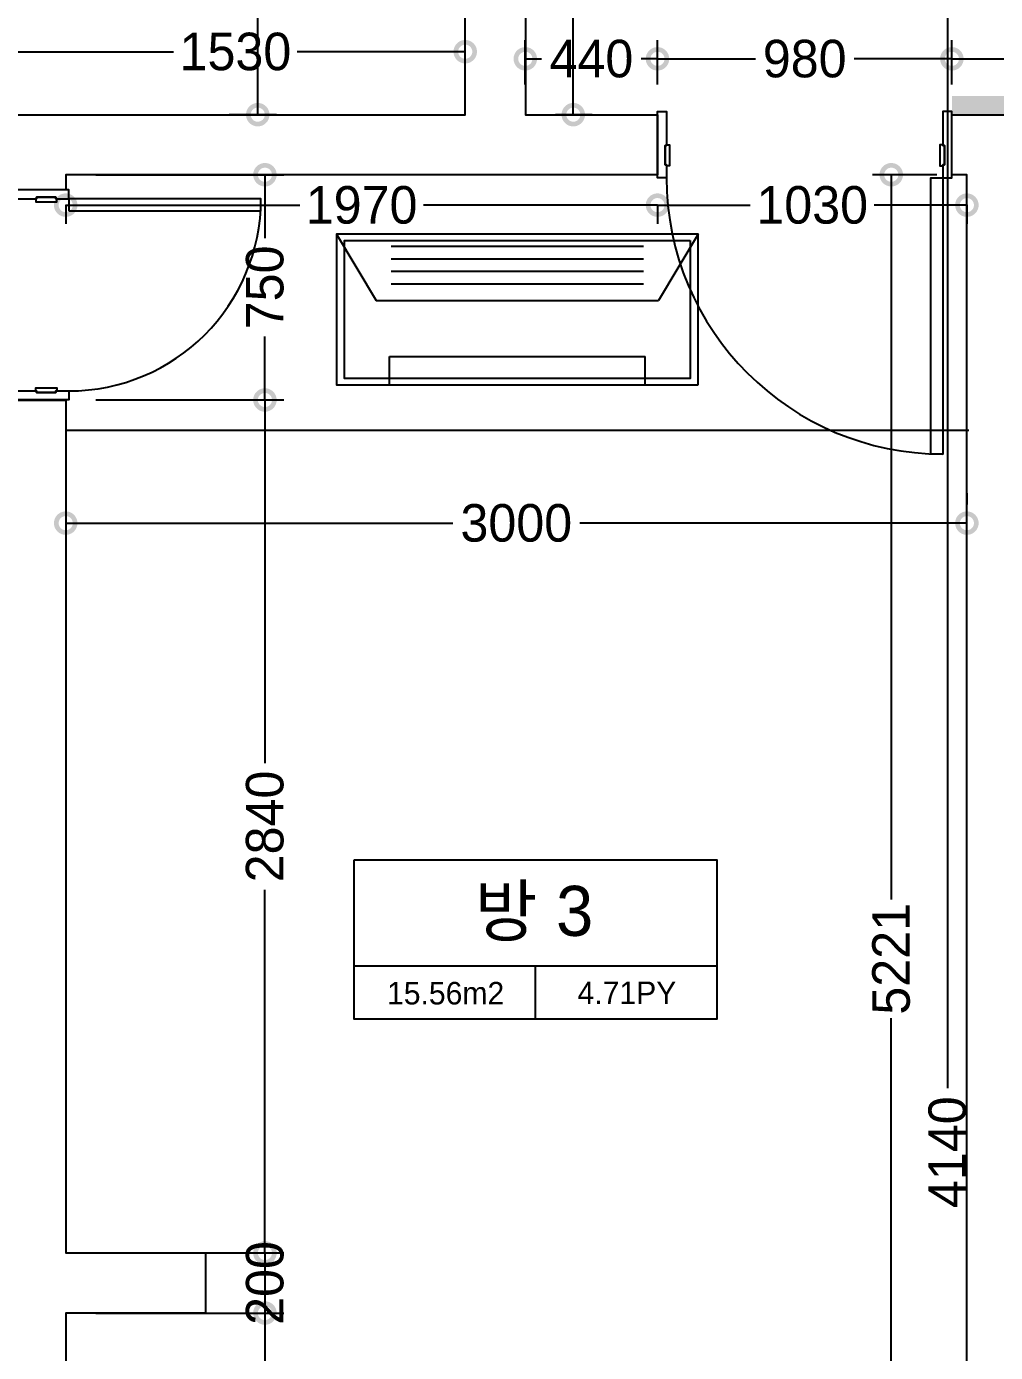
# Model space of a CAD drawing. Header units: millimetres. Extents: x 43335 to 261478, y -4312 to 41218.
# Drawn here: x 93312 to 96538, y 17286 to 21701 of the extents above; entities that cross this region are included whole.
import ezdxf
from ezdxf.enums import TextEntityAlignment as Align

# ---------------------------------------------------------------- set-up
doc = ezdxf.new("R2010")
doc.units = ezdxf.units.MM
doc.linetypes.add('CONT', pattern=[2, 1, 1])
doc.linetypes.add('HID', pattern=[2.3, 1.5, -0.8])
for name, color, linetype in [('03-TEXT', 3, 'Continuous'), ('DIM', 7, 'Continuous'), ('P-门', 4, 'Continuous'), ('S-DIM', 7, 'Continuous'), ('TEX', 3, 'Continuous'), ('벽1', 2, 'Continuous'), ('인테리어_가구_제작', 6, 'Continuous'), ('인테리어_기타', 8, 'Continuous'), ('인테리어_치수_내부', 8, 'Continuous'), ('인테리어_해치_벽체', 8, 'Continuous')]:
    doc.layers.add(name, color=color, linetype=linetype)
doc.styles.add('넥슨고딕', font='HANDotum.ttf')
doc.styles.add('스타일1', font='HANDotum.ttf')
doc.styles.add('코레일둥고', font='HANDotum.ttf')
doc.dimstyles.new('50', dxfattribs={"dimscale": 50, "dimtxt": 2.5, "dimasz": 2.5, "dimexe": 1.25, "dimexo": 2, "dimtad": 0, "dimdec": 0, "dimtxsty": '스타일1', "dimblk": 'DOTSMALL', "dimcen": 2.5, "dimclrd": 1, "dimclre": 1, "dimclrt": 2, "dimadec": 0, "dimazin": 0, "dimtfac": 1, "dimtdec": 0, "dimtix": 1, "dimtmove": 0, "dimatfit": 3, "dimldrblk": 'DOTSMALL', "dimfxl": 1.25, "dimarcsym": 0})

# ---------------------------------------------------------------- blocks, each defined once
blk = doc.blocks.new('_DOTSMALL')
at = {"color": 0, "linetype": 'ByBlock', "const_width": 0.5}
blk.add_lwpolyline([(-0.0625, 0, 1), (0.0625, 0, 1)], format="xyb", close=True, dxfattribs=at)
blk = doc.blocks.new('*D207')
at = {"layer": 'Defpoints', "color": 0, "transparency": 16777216}
for p in [(93887, 22757.5), (94082, 22757.5), (93887, 21407.5)]:
    blk.add_point(p, dxfattribs=at)
at = {"layer": 'S-DIM', "color": 1, "lineweight": -2, "transparency": 16777216}
for p, q in [((93987, 22757.5), (94144.5, 22757.5)), ((94082, 22757.5), (94082, 22288.5)), ((94082, 21407.5), (94082, 21876.4)), ((93987, 21407.5), (94144.5, 21407.5))]:
    blk.add_line(p, q, dxfattribs=at)
at = {"layer": 'S-DIM', "color": 1, "lineweight": -2, "transparency": 16777216, "xscale": 125, "yscale": 125, "zscale": 125}
for p, rotation in [((94082, 22757.5), 90), ((94082, 21407.5), 270)]:
    blk.add_blockref('_DOTSMALL', p, dxfattribs=dict(at, rotation=rotation))
at = {"layer": 'S-DIM', "color": 2, "transparency": 16777216, "insert": (94082, 22082.5), "char_height": 125, "attachment_point": 5, "rotation": 90, "style": '스타일1'}
blk.add_mtext('1350', dxfattribs=at)
blk = doc.blocks.new('*D208')
at = {"layer": 'Defpoints', "color": 0, "transparency": 16777216}
for p in [(93442.7, 20047.5), (93442.7, 20047.5), (96442.7, 20047.5)]:
    blk.add_point(p, dxfattribs=at)
at = {"layer": 'S-DIM', "color": 1, "lineweight": -2, "transparency": 16777216}
for p, q in [((93442.7, 20147.5), (93442.7, 20110)), ((96442.7, 20147.5), (96442.7, 20110)), ((93442.7, 20047.5), (94731, 20047.5)), ((96442.7, 20047.5), (95154.4, 20047.5))]:
    blk.add_line(p, q, dxfattribs=at)
at = {"layer": 'S-DIM', "color": 1, "lineweight": -2, "transparency": 16777216, "xscale": 125, "yscale": 125, "zscale": 125, "rotation": 180}
blk.add_blockref('_DOTSMALL', (93442.7, 20047.5), dxfattribs=at)
at = {"layer": 'S-DIM', "color": 1, "lineweight": -2, "transparency": 16777216, "xscale": 125, "yscale": 125, "zscale": 125}
blk.add_blockref('_DOTSMALL', (96442.7, 20047.5), dxfattribs=at)
at = {"layer": 'S-DIM', "color": 2, "transparency": 16777216, "insert": (94942.7, 20047.5), "char_height": 125, "attachment_point": 5, "style": '스타일1'}
blk.add_mtext('3000', dxfattribs=at)
blk = doc.blocks.new('*D247')
at = {"layer": 'Defpoints', "color": 0, "transparency": 16777216}
for p in [(96152.7, 26897.8), (96152.7, 22757.5), (96378, 22757.5)]:
    blk.add_point(p, dxfattribs=at)
at = {"layer": 'S-DIM', "color": 1, "lineweight": -2, "transparency": 16777216}
for p, q in [((96252.7, 26897.8), (96440.5, 26897.8)), ((96378, 26897.8), (96378, 22757.5)), ((96252.7, 22757.5), (96440.5, 22757.5)), ((96378, 22757.5), (96378, 18166.1))]:
    blk.add_line(p, q, dxfattribs=at)
at = {"layer": 'S-DIM', "color": 1, "lineweight": -2, "transparency": 16777216, "xscale": 125, "yscale": 125, "zscale": 125}
for p, rotation in [((96378, 26897.8), 90), ((96378, 22757.5), 270)]:
    blk.add_blockref('_DOTSMALL', p, dxfattribs=dict(at, rotation=rotation))
at = {"layer": 'S-DIM', "color": 2, "transparency": 16777216, "insert": (96378, 17953), "char_height": 125, "attachment_point": 5, "rotation": 90, "style": '스타일1'}
blk.add_mtext('4140', dxfattribs=at)
blk = doc.blocks.new('*D250')
at = {"layer": 'Defpoints', "color": 0, "transparency": 16777216}
for p in [(94972.7, 22747.5), (94972.7, 21407.5), (95132.4, 21407.5)]:
    blk.add_point(p, dxfattribs=at)
at = {"layer": 'S-DIM', "color": 1, "lineweight": -2, "transparency": 16777216}
for p, q in [((95072.7, 22747.5), (95194.9, 22747.5)), ((95132.4, 22747.5), (95132.4, 22283.5)), ((95132.4, 21407.5), (95132.4, 21871.4)), ((95072.7, 21407.5), (95194.9, 21407.5))]:
    blk.add_line(p, q, dxfattribs=at)
at = {"layer": 'S-DIM', "color": 1, "lineweight": -2, "transparency": 16777216, "xscale": 125, "yscale": 125, "zscale": 125}
for p, rotation in [((95132.4, 22747.5), 90), ((95132.4, 21407.5), 270)]:
    blk.add_blockref('_DOTSMALL', p, dxfattribs=dict(at, rotation=rotation))
at = {"layer": 'S-DIM', "color": 2, "transparency": 16777216, "insert": (95132.4, 22077.5), "char_height": 125, "attachment_point": 5, "rotation": 90, "style": '스타일1'}
blk.add_mtext('1340', dxfattribs=at)
blk = doc.blocks.new('*D251')
at = {"layer": 'Defpoints', "color": 0, "transparency": 16777216}
for p in [(95412.7, 21593.4), (94972.7, 21407.5), (95412.7, 21407.5)]:
    blk.add_point(p, dxfattribs=at)
at = {"layer": 'S-DIM', "color": 1, "lineweight": -2, "transparency": 16777216}
for p, q in [((94972.7, 21507.5), (94972.7, 21655.9)), ((95412.7, 21507.5), (95412.7, 21655.9)), ((94972.7, 21593.4), (95027, 21593.4)), ((95412.7, 21593.4), (95358.5, 21593.4))]:
    blk.add_line(p, q, dxfattribs=at)
at = {"layer": 'S-DIM', "color": 1, "lineweight": -2, "transparency": 16777216, "xscale": 125, "yscale": 125, "zscale": 125, "rotation": 180}
blk.add_blockref('_DOTSMALL', (94972.7, 21593.4), dxfattribs=at)
at = {"layer": 'S-DIM', "color": 1, "lineweight": -2, "transparency": 16777216, "xscale": 125, "yscale": 125, "zscale": 125}
blk.add_blockref('_DOTSMALL', (95412.7, 21593.4), dxfattribs=at)
at = {"layer": 'S-DIM', "color": 2, "transparency": 16777216, "insert": (95192.7, 21593.4), "char_height": 125, "attachment_point": 5, "style": '스타일1'}
blk.add_mtext('440', dxfattribs=at)
blk = doc.blocks.new('*D252')
at = {"layer": 'Defpoints', "color": 0, "transparency": 16777216}
for p in [(96392.7, 21593.4), (95412.7, 21407.5), (96392.7, 21407.5)]:
    blk.add_point(p, dxfattribs=at)
at = {"layer": 'S-DIM', "color": 1, "lineweight": -2, "transparency": 16777216}
for p, q in [((95412.7, 21507.5), (95412.7, 21655.9)), ((96392.7, 21507.5), (96392.7, 21655.9)), ((95412.7, 21593.4), (95738.5, 21593.4)), ((96392.7, 21593.4), (96067, 21593.4))]:
    blk.add_line(p, q, dxfattribs=at)
at = {"layer": 'S-DIM', "color": 1, "lineweight": -2, "transparency": 16777216, "xscale": 125, "yscale": 125, "zscale": 125, "rotation": 180}
blk.add_blockref('_DOTSMALL', (95412.7, 21593.4), dxfattribs=at)
at = {"layer": 'S-DIM', "color": 1, "lineweight": -2, "transparency": 16777216, "xscale": 125, "yscale": 125, "zscale": 125}
blk.add_blockref('_DOTSMALL', (96392.7, 21593.4), dxfattribs=at)
at = {"layer": 'S-DIM', "color": 2, "transparency": 16777216, "insert": (95902.7, 21593.4), "char_height": 125, "attachment_point": 5, "style": '스타일1'}
blk.add_mtext('980', dxfattribs=at)
blk = doc.blocks.new('*D253')
at = {"layer": 'Defpoints', "color": 0, "transparency": 16777216}
for p in [(98942.7, 21593.4), (96392.7, 21407.5), (98942.7, 21407.5)]:
    blk.add_point(p, dxfattribs=at)
at = {"layer": 'S-DIM', "color": 1, "lineweight": -2, "transparency": 16777216}
for p, q in [((96392.7, 21507.5), (96392.7, 21655.9)), ((98942.7, 21507.5), (98942.7, 21655.9)), ((96392.7, 21593.4), (97456.4, 21593.4)), ((98942.7, 21593.4), (97879.1, 21593.4))]:
    blk.add_line(p, q, dxfattribs=at)
at = {"layer": 'S-DIM', "color": 1, "lineweight": -2, "transparency": 16777216, "xscale": 125, "yscale": 125, "zscale": 125, "rotation": 180}
blk.add_blockref('_DOTSMALL', (96392.7, 21593.4), dxfattribs=at)
at = {"layer": 'S-DIM', "color": 1, "lineweight": -2, "transparency": 16777216, "xscale": 125, "yscale": 125, "zscale": 125}
blk.add_blockref('_DOTSMALL', (98942.7, 21593.4), dxfattribs=at)
at = {"layer": 'S-DIM', "color": 2, "transparency": 16777216, "insert": (97667.7, 21593.4), "char_height": 125, "attachment_point": 5, "style": '스타일1'}
blk.add_mtext('2550', dxfattribs=at)
blk = doc.blocks.new('*D255')
at = {"layer": 'Defpoints', "color": 0, "transparency": 16777216}
for p in [(93442.7, 21207.5), (95412.7, 21207.5), (95412.7, 21106.3)]:
    blk.add_point(p, dxfattribs=at)
at = {"layer": 'S-DIM', "color": 1, "lineweight": -2, "transparency": 16777216}
for p, q in [((93442.7, 21107.5), (93442.7, 21043.8)), ((93442.7, 21106.3), (94221.7, 21106.3)), ((95412.7, 21106.3), (94633.7, 21106.3)), ((95412.7, 21107.5), (95412.7, 21043.8))]:
    blk.add_line(p, q, dxfattribs=at)
at = {"layer": 'S-DIM', "color": 1, "lineweight": -2, "transparency": 16777216, "xscale": 125, "yscale": 125, "zscale": 125, "rotation": 180}
blk.add_blockref('_DOTSMALL', (93442.7, 21106.3), dxfattribs=at)
at = {"layer": 'S-DIM', "color": 1, "lineweight": -2, "transparency": 16777216, "xscale": 125, "yscale": 125, "zscale": 125}
blk.add_blockref('_DOTSMALL', (95412.7, 21106.3), dxfattribs=at)
at = {"layer": 'S-DIM', "color": 2, "transparency": 16777216, "insert": (94427.7, 21106.3), "char_height": 125, "attachment_point": 5, "style": '스타일1'}
blk.add_mtext('1970', dxfattribs=at)
blk = doc.blocks.new('*D256')
at = {"layer": 'Defpoints', "color": 0, "transparency": 16777216}
for p in [(95412.7, 21207.5), (96442.7, 21207.5), (96442.7, 21106.3)]:
    blk.add_point(p, dxfattribs=at)
at = {"layer": 'S-DIM', "color": 1, "lineweight": -2, "transparency": 16777216}
for p, q in [((95412.7, 21107.5), (95412.7, 21043.8)), ((95412.7, 21106.3), (95721.7, 21106.3)), ((96442.7, 21106.3), (96133.7, 21106.3)), ((96442.7, 21107.5), (96442.7, 21043.8))]:
    blk.add_line(p, q, dxfattribs=at)
at = {"layer": 'S-DIM', "color": 1, "lineweight": -2, "transparency": 16777216, "xscale": 125, "yscale": 125, "zscale": 125, "rotation": 180}
blk.add_blockref('_DOTSMALL', (95412.7, 21106.3), dxfattribs=at)
at = {"layer": 'S-DIM', "color": 1, "lineweight": -2, "transparency": 16777216, "xscale": 125, "yscale": 125, "zscale": 125}
blk.add_blockref('_DOTSMALL', (96442.7, 21106.3), dxfattribs=at)
at = {"layer": 'S-DIM', "color": 2, "transparency": 16777216, "insert": (95927.7, 21106.3), "char_height": 125, "attachment_point": 5, "style": '스타일1'}
blk.add_mtext('1030', dxfattribs=at)
blk = doc.blocks.new('*D232')
at = {"layer": 'Defpoints', "color": 0, "transparency": 16777216}
for p in [(93442.7, 17417.5), (93444.8, 15986.3), (94105.9, 15986.3)]:
    blk.add_point(p, dxfattribs=at)
at = {"layer": 'S-DIM', "color": 1, "lineweight": -2, "transparency": 16777216}
for p, q in [((93542.7, 17417.5), (94168.4, 17417.5)), ((94105.9, 17417.5), (94105.9, 16895.3)), ((94105.9, 15986.3), (94105.9, 16508.4)), ((93544.8, 15986.3), (94168.4, 15986.3))]:
    blk.add_line(p, q, dxfattribs=at)
at = {"layer": 'S-DIM', "color": 1, "lineweight": -2, "transparency": 16777216, "xscale": 125, "yscale": 125, "zscale": 125}
for p, rotation in [((94105.9, 17417.5), 90), ((94105.9, 15986.3), 270)]:
    blk.add_blockref('_DOTSMALL', p, dxfattribs=dict(at, rotation=rotation))
at = {"layer": 'S-DIM', "color": 2, "transparency": 16777216, "insert": (94105.9, 16701.9), "char_height": 125, "attachment_point": 5, "rotation": 90, "style": '스타일1'}
blk.add_mtext('1431', dxfattribs=at)
blk = doc.blocks.new('*D233')
at = {"layer": 'Defpoints', "color": 0, "transparency": 16777216}
for p in [(93442.7, 20457.5), (93442.7, 17617.5), (94105.9, 17617.5)]:
    blk.add_point(p, dxfattribs=at)
at = {"layer": 'S-DIM', "color": 1, "lineweight": -2, "transparency": 16777216}
for p, q in [((93542.7, 20457.5), (94168.4, 20457.5)), ((94105.9, 20457.5), (94105.9, 19248.8)), ((94105.9, 17617.5), (94105.9, 18826.1)), ((93542.7, 17617.5), (94168.4, 17617.5))]:
    blk.add_line(p, q, dxfattribs=at)
at = {"layer": 'S-DIM', "color": 1, "lineweight": -2, "transparency": 16777216, "xscale": 125, "yscale": 125, "zscale": 125}
for p, rotation in [((94105.9, 20457.5), 90), ((94105.9, 17617.5), 270)]:
    blk.add_blockref('_DOTSMALL', p, dxfattribs=dict(at, rotation=rotation))
at = {"layer": 'S-DIM', "color": 2, "transparency": 16777216, "insert": (94105.9, 19037.5), "char_height": 125, "attachment_point": 5, "rotation": 90, "style": '스타일1'}
blk.add_mtext('2840', dxfattribs=at)
blk = doc.blocks.new('*D234')
at = {"layer": 'Defpoints', "color": 0, "transparency": 16777216}
for p in [(93907.7, 17617.5), (93907.7, 17417.5), (94105.9, 17417.5)]:
    blk.add_point(p, dxfattribs=at)
at = {"layer": 'S-DIM', "color": 1, "lineweight": -2, "transparency": 16777216}
for p, q in [((94105.9, 17617.5), (94105.9, 17742.5)), ((94007.7, 17617.5), (94168.4, 17617.5)), ((94105.9, 17617.5), (94105.9, 17417.5)), ((94007.7, 17417.5), (94168.4, 17417.5)), ((94105.9, 17417.5), (94105.9, 17292.5))]:
    blk.add_line(p, q, dxfattribs=at)
at = {"layer": 'S-DIM', "color": 1, "lineweight": -2, "transparency": 16777216, "xscale": 125, "yscale": 125, "zscale": 125}
for p, rotation in [((94105.9, 17617.5), 270), ((94105.9, 17417.5), 90)]:
    blk.add_blockref('_DOTSMALL', p, dxfattribs=dict(at, rotation=rotation))
at = {"layer": 'S-DIM', "color": 2, "transparency": 16777216, "insert": (94105.9, 17517.5), "char_height": 125, "attachment_point": 5, "rotation": 90, "style": '스타일1'}
blk.add_mtext('200', dxfattribs=at)
blk = doc.blocks.new('*D235')
at = {"layer": 'Defpoints', "color": 0, "transparency": 16777216}
for p in [(93442.7, 21207.5), (93442.7, 20457.5), (94105.9, 20457.5)]:
    blk.add_point(p, dxfattribs=at)
at = {"layer": 'S-DIM', "color": 1, "lineweight": -2, "transparency": 16777216}
for p, q in [((93542.7, 21207.5), (94168.4, 21207.5)), ((94105.9, 21207.5), (94105.9, 20996.3)), ((94105.9, 20457.5), (94105.9, 20668.6)), ((93542.7, 20457.5), (94168.4, 20457.5))]:
    blk.add_line(p, q, dxfattribs=at)
at = {"layer": 'S-DIM', "color": 1, "lineweight": -2, "transparency": 16777216, "xscale": 125, "yscale": 125, "zscale": 125}
for p, rotation in [((94105.9, 21207.5), 90), ((94105.9, 20457.5), 270)]:
    blk.add_blockref('_DOTSMALL', p, dxfattribs=dict(at, rotation=rotation))
at = {"layer": 'S-DIM', "color": 2, "transparency": 16777216, "insert": (94105.9, 20832.5), "char_height": 125, "attachment_point": 5, "rotation": 90, "style": '스타일1'}
blk.add_mtext('750', dxfattribs=at)
blk = doc.blocks.new('*D236')
at = {"layer": 'Defpoints', "color": 0, "transparency": 16777216}
for p in [(96190.9, 21207.5), (96442.7, 21207.5), (96442.7, 15986.3)]:
    blk.add_point(p, dxfattribs=at)
at = {"layer": 'S-DIM', "color": 1, "lineweight": -2, "transparency": 16777216}
for p, q in [((96342.7, 21207.5), (96128.4, 21207.5)), ((96190.9, 21207.5), (96190.9, 18794.9)), ((96190.9, 15986.3), (96190.9, 18398.9)), ((96342.7, 15986.3), (96128.4, 15986.3))]:
    blk.add_line(p, q, dxfattribs=at)
at = {"layer": 'S-DIM', "color": 1, "lineweight": -2, "transparency": 16777216, "xscale": 125, "yscale": 125, "zscale": 125}
for p, rotation in [((96190.9, 21207.5), 90), ((96190.9, 15986.3), 270)]:
    blk.add_blockref('_DOTSMALL', p, dxfattribs=dict(at, rotation=rotation))
at = {"layer": 'S-DIM', "color": 2, "transparency": 16777216, "insert": (96190.9, 18596.9), "char_height": 125, "attachment_point": 5, "rotation": 90, "style": '스타일1'}
blk.add_mtext('5221', dxfattribs=at)
blk = doc.blocks.new('*D307')
at = {"layer": 'Defpoints', "color": 0, "transparency": 16777216}
for p in [(94772.7, 21617.1), (93242.7, 21407.5), (94772.7, 21407.5)]:
    blk.add_point(p, dxfattribs=at)
at = {"layer": 'S-DIM', "color": 1, "lineweight": -2, "transparency": 16777216}
for p, q in [((93242.7, 21507.5), (93242.7, 21679.6)), ((94772.7, 21507.5), (94772.7, 21679.6)), ((93242.7, 21617.1), (93801.7, 21617.1)), ((94772.7, 21617.1), (94213.7, 21617.1))]:
    blk.add_line(p, q, dxfattribs=at)
at = {"layer": 'S-DIM', "color": 1, "lineweight": -2, "transparency": 16777216, "xscale": 125, "yscale": 125, "zscale": 125, "rotation": 180}
blk.add_blockref('_DOTSMALL', (93242.7, 21617.1), dxfattribs=at)
at = {"layer": 'S-DIM', "color": 1, "lineweight": -2, "transparency": 16777216, "xscale": 125, "yscale": 125, "zscale": 125}
blk.add_blockref('_DOTSMALL', (94772.7, 21617.1), dxfattribs=at)
at = {"layer": 'S-DIM', "color": 2, "transparency": 16777216, "insert": (94007.7, 21617.1), "char_height": 125, "attachment_point": 5, "style": '스타일1'}
blk.add_mtext('1530', dxfattribs=at)
blk = doc.blocks.new('ahsuehd')
at = {"layer": 'P-门', "ltscale": 15}
for points in [[(48954.5, -18845), (48924.5, -18845), (48924.5, -18625), (48954.5, -18625), (48954.5, -18738), (48949.5, -18738), (48949.5, -18802), (48954.5, -18802)], [(49874.5, -18845), (49904.5, -18845), (49904.5, -18625), (49874.5, -18625), (49874.5, -18738), (49879.5, -18738), (49879.5, -18802), (49874.5, -18802)], [(48954.5, -18802), (48949.5, -18802), (48949.5, -18738), (48954.5, -18738), (48954.5, -18735), (48964.5, -18735), (48964.5, -18805), (48954.5, -18805)], [(49874.5, -18802), (49879.5, -18802), (49879.5, -18738), (49874.5, -18738), (49874.5, -18735), (49864.5, -18735), (49864.5, -18805), (49874.5, -18805)], [(49834.5, -19765), (49834.5, -18845), (49874.5, -18845), (49874.5, -19765)], [(46964.5, -18915), (46964.5, -18885), (46744.5, -18885), (46744.5, -18915), (46857.5, -18915), (46857.5, -18910), (46921.5, -18910), (46921.5, -18915)], [(46921.5, -18915), (46921.5, -18910), (46857.5, -18910), (46857.5, -18915), (46854.5, -18915), (46854.5, -18925), (46924.5, -18925), (46924.5, -18915)], [(46964.5, -18955), (47604.5, -18955), (47604.5, -18915), (46964.5, -18915)], [(46964.5, -19555), (46964.5, -19585), (46744.5, -19585), (46744.5, -19555), (46857.5, -19555), (46857.5, -19560), (46921.5, -19560), (46921.5, -19555)], [(46921.5, -19555), (46921.5, -19560), (46857.5, -19560), (46857.5, -19555), (46854.5, -19555), (46854.5, -19545), (46924.5, -19545), (46924.5, -19555)]]:
    blk.add_lwpolyline(points, close=True, dxfattribs=at)
for centre, radius, start, end in [((49874.5, -18845), 920, 180, 270), ((46964.5, -18915), 640, 270, 0)]:
    blk.add_arc(centre, radius, start, end, dxfattribs=at)
blk = doc.blocks.new('wkrdms')
at = {"layer": 'TEX', "color": 240, "true_color": 0xed1f24}
blk.add_lwpolyline([(124696.8, 19078.4), (124696.8, 18618.4), (123546.8, 18618.4), (123546.8, 19078.4)], close=True, dxfattribs=at)
at = {"layer": '인테리어_치수_내부'}
for points in [[(124724.3, 18597.4), (124724.3, 19099.4), (123519.3, 19099.4), (123519.3, 18597.4), (124724.3, 18597.4)], [(123519.3, 19099.4), (123651.8, 18878.4)], [(124724.3, 19099.4), (124591.7, 18878.4)], [(123702, 19060.1), (124541.6, 19060.1)], [(123702, 19017.9), (124541.6, 19017.9)], [(123702, 18975.8), (124541.6, 18975.8)], [(123702, 18933.7), (124541.6, 18933.7)], [(123651.8, 18878.4), (124591.7, 18878.4)], [(123696.6, 18597.4), (123696.6, 18692)], [(123696.6, 18692), (124547, 18692)], [(124547, 18597.4), (124547, 18692)]]:
    blk.add_lwpolyline(points, dxfattribs=at)
blk = doc.blocks.new('aheishx')
at = {"layer": '인테리어_해치_벽체'}
h = blk.add_hatch(dxfattribs=at)
h.set_pattern_fill('ANSI31', color=256, scale=10, angle=450)
h.paths.add_polyline_path([(52324.5, 41318.4), (52454.5, 41318.4), (52454.5, 41118.4), (52324.5, 41118.4)])
h.paths.add_polyline_path([(52764.5, 37528.3), (53864.5, 37528.3), (53864.5, 37328.5), (52764.5, 37328.5)])
edge = h.paths.add_edge_path()
edge.add_arc((53994.5, 43177.4), 500, 180, 270)
edge.add_line((53994.5, 42677.4), (54394.5, 42677.4))
edge.add_line((54394.5, 42677.4), (54394.5, 42777.4))
edge.add_line((54394.5, 42777.4), (53994.5, 42777.4))
edge.add_arc((53994.5, 43177.4), 400, 180, 270, ccw=False)
edge.add_line((53594.5, 43177.4), (53494.5, 43177.4))
edge = h.paths.add_edge_path()
edge.add_arc((53994.5, 43777.4), 500, 90, 180, ccw=False)
edge.add_line((53994.5, 44277.4), (54394.5, 44277.4))
edge.add_line((54394.5, 44277.4), (54394.5, 44177.4))
edge.add_line((54394.5, 44177.4), (53994.5, 44177.4))
edge.add_arc((53994.5, 43777.4), 400, 90, 180)
edge.add_line((53594.5, 43777.4), (53494.5, 43777.4))
h.paths.add_polyline_path([(54964.5, 41318.4), (55314.5, 41318.4), (55314.5, 41218.4), (54964.5, 41218.4)])
h.paths.add_polyline_path([(56264.5, 41318.4), (56754.5, 41318.4), (56754.5, 41218.4), (56264.5, 41218.4)])
h.paths.add_polyline_path([(54964.5, 39338.4), (55314.5, 39338.4), (55314.5, 39138.4), (54964.5, 39138.4)])
h.paths.add_polyline_path([(56264.5, 39338.4), (56399.5, 39338.4), (56399.5, 39138.4), (56264.5, 39138.4)])
h.paths.add_polyline_path([(58404.5, 39338.4), (58404.5, 40068.4), (58334.5, 40068.4), (58334.5, 39338.4)])
h.paths.add_polyline_path([(58334.5, 39338.4), (57629.5, 39338.4), (57629.5, 39468.4), (58334.5, 39468.4)])
h.paths.add_polyline_path([(59824.5, 48177.4), (60444.5, 48177.4), (60444.5, 48032.4), (59824.5, 48032.4)])
h.paths.add_polyline_path([(45604.5, 38658.4), (46204.5, 38658.4), (46204.5, 38588.4), (45604.5, 38588.4)])
h.paths.add_polyline_path([(45254.5, 38658.4), (45254.5, 39263.4), (45384.5, 39263.4), (45384.5, 38658.4)])
h.paths.add_polyline_path([(46709.5, 46807.4), (46709.5, 43768.4), (46609.5, 43768.4), (46609.5, 46807.4)])
blk = doc.blocks.new('aheishxsdfe')
at = {"layer": '벽1'}
for points in [[(46754.5, 41068.4), (46754.5, 41318.4), (48284.5, 41318.4), (48284.5, 42668.4), (46609.5, 42668.4), (46609.5, 42868.4), (48484.5, 42868.4), (48484.5, 41318.4), (48924.5, 41318.4), (48924.5, 41118.4), (46954.5, 41118.4), (46954.5, 41068.4), (46754.5, 41068.4)], [(51494.4, 37328.5), (50914.6, 37328.5), (50914.6, 36798.4), (50144.6, 36798.4), (50144.6, 35798.4), (51064.5, 35798.4), (51064.5, 35938.4), (51164.5, 35938.4), (51164.5, 35698.4), (49954.5, 35697.3), (49954.5, 41118.4), (49904.5, 41118.4), (49904.5, 41318.4), (52324.5, 41318.4), (52324.5, 41118.4), (50154.5, 41118.4), (50154.5, 37528.4), (51494.4, 37528.4), (51494.4, 37328.5)]]:
    blk.add_lwpolyline(points, dxfattribs=at)
blk.add_lwpolyline([(46954.5, 40368.4), (46954.5, 37528.4), (47419.5, 37528.4), (47419.5, 37328.4), (46954.5, 37328.4), (46956.5, 35897.3), (47754.5, 35897.3), (47754.5, 35697.3), (46754.5, 35697.4), (46754.5, 37328.4), (46429.5, 37328.4), (46429.5, 37528.4), (46754.5, 37528.4), (46754.5, 40368.4)], close=True, dxfattribs=at)

msp = doc.modelspace()

# ---------------------------------------------------------------- hatches: boundary and pattern name
at = {"layer": '인테리어_가구_제작', "linetype": 'CONT', "ltscale": 200}
h = msp.add_hatch(dxfattribs=at)
h.set_pattern_fill('ANGLE', color=8)
h.set_pattern_definition([(0, (46488.259, 89.011), (0, 6.985), [5.08, -1.905]), (90, (46488.259, 89.011), (-6.985, 4e-16), [5.08, -1.905])])
edge = h.paths.add_edge_path()
edge.add_arc((91902.7, 27281.4), 60, 0, 360)
edge = h.paths.add_edge_path()
edge.add_arc((101612.7, 17777.4), 60, 0, 360)
edge = h.paths.add_edge_path()
edge.add_arc((106772.7, 27281.4), 60, 0, 360)

# ---------------------------------------------------------------- linework, layer by layer
at = {"color": 244, "linetype": 'HID', "ltscale": 30, "true_color": 0x991b1e, "const_width": 65}
msp.add_lwpolyline([(96392.7, 21437.5), (98942.7, 21437.5)], dxfattribs=at)
at = {"layer": '인테리어_가구_제작', "color": 8, "linetype": 'CONT', "ltscale": 200}
msp.add_lwpolyline([(93442.7, 20357.5), (96449.3, 20357.5)], dxfattribs=at)
at = {"layer": '인테리어_기타', "color": 152, "true_color": 0x2776bb}
msp.add_line((95006.4, 18396), (95006.4, 18572.9), dxfattribs=at)
msp.add_lwpolyline([(94402.8, 18926.7), (95610, 18926.7), (95610, 18572.9), (94402.8, 18572.9)], close=True, dxfattribs=at)
msp.add_lwpolyline([(95610, 18572.9), (95610, 18396), (94402.8, 18396), (94402.8, 18572.9)], dxfattribs=at)

# ---------------------------------------------------------------- block references
at = {"color": 20}
msp.add_blockref('wkrdms', (-29175.7, 1910.1), dxfattribs=at)
at = {"layer": 'DIM'}
for name, p in [('ahsuehd', (46488.3, 40042.5)), ('aheishxsdfe', (46488.3, -19911)), ('aheishx', (46488.3, -19911))]:
    msp.add_blockref(name, p, dxfattribs=at)

# ---------------------------------------------------------------- texts
at = {"layer": '03-TEXT'}
for s, height, style, p in [('방 3', 166.67, '코레일둥고', (95001.4, 18673.2)), ('15.56m2', 75, '넥슨고딕', (94707.4, 18444.9)), ('4.71PY', 75, '넥슨고딕', (95310.9, 18446.3))]:
    msp.add_text(s, height=height, dxfattribs=dict(at, style=style)).set_placement(p, align=Align.CENTER)

# ---------------------------------------------------------------- dimensions: what is measured, and where the dimension line sits
at = {"layer": 'S-DIM'}
dim = msp.add_linear_dim(base=(96378, 22757.5), p1=(96152.7, 26897.8), p2=(96152.7, 22757.5), angle=90, dimstyle='50', dxfattribs=at)
dim.commit()
dim.dimension.update_dxf_attribs({"geometry": '*D247', "text_midpoint": (96378, 17953), "dimtype": 160})
for base, p1, p2, angle, picture, middle in [((94082, 22757.5), (93887, 21407.5), (93887, 22757.5), 90, '*D207', (94082, 22082.5)), ((95132.4, 21407.5), (94972.7, 22747.5), (94972.7, 21407.5), 90, '*D250', (95132.4, 22077.5)), ((94105.9, 20457.5), (93442.7, 21207.5), (93442.7, 20457.5), 90, '*D235', (94105.9, 20832.5)), ((96190.9, 21207.5), (96442.7, 15986.3), (96442.7, 21207.5), 90, '*D236', (96190.9, 18596.9)), ((94105.9, 17617.5), (93442.7, 20457.5), (93442.7, 17617.5), 90, '*D233', (94105.9, 19037.5)), ((93442.7, 20047.5), (96442.7, 20047.5), (93442.7, 20047.5), 180, '*D208', (94942.7, 20047.5)), ((94105.9, 17417.5), (93907.7, 17617.5), (93907.7, 17417.5), 90, '*D234', (94105.9, 17517.5)), ((94105.9, 15986.3), (93442.7, 17417.5), (93444.8, 15986.3), 90, '*D232', (94105.9, 16701.9))]:
    dim = msp.add_linear_dim(base=base, p1=p1, p2=p2, angle=angle, dimstyle='50', dxfattribs=at)
    dim.commit()
    dim.dimension.update_dxf_attribs({"geometry": picture, "text_midpoint": middle})
for base, p1, p2, picture, middle in [((94772.7, 21617.1), (93242.7, 21407.5), (94772.7, 21407.5), '*D307', (94007.7, 21617.1)), ((95412.7, 21593.4), (94972.7, 21407.5), (95412.7, 21407.5), '*D251', (95192.7, 21593.4)), ((96392.7, 21593.4), (95412.7, 21407.5), (96392.7, 21407.5), '*D252', (95902.7, 21593.4)), ((98942.7, 21593.4), (96392.7, 21407.5), (98942.7, 21407.5), '*D253', (97667.7, 21593.4)), ((95412.7, 21106.3), (93442.7, 21207.5), (95412.7, 21207.5), '*D255', (94427.7, 21106.3)), ((96442.7, 21106.3), (95412.7, 21207.5), (96442.7, 21207.5), '*D256', (95927.7, 21106.3))]:
    dim = msp.add_linear_dim(base=base, p1=p1, p2=p2, dimstyle='50', dxfattribs=at)
    dim.commit()
    dim.dimension.update_dxf_attribs({"geometry": picture, "text_midpoint": middle})

doc.saveas('drawing.dxf')
